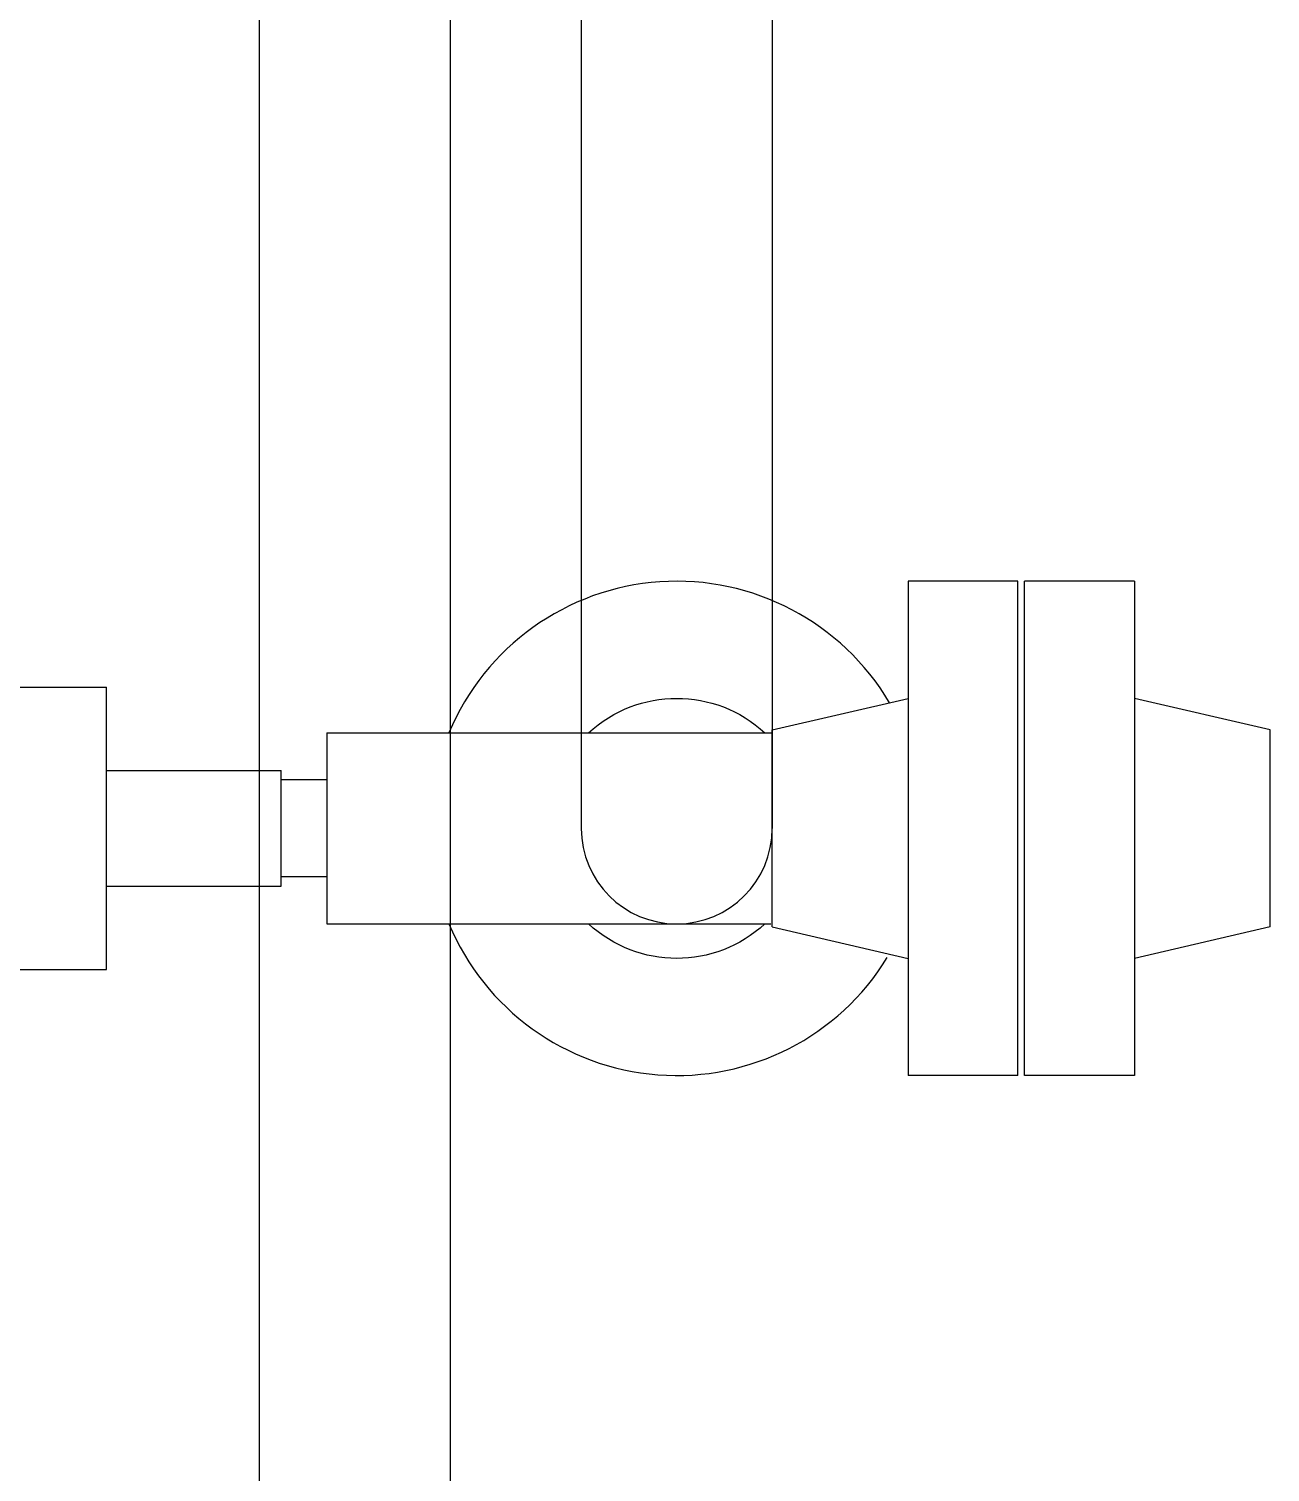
# Model space of a CAD drawing. Header units: millimetres. Extents: x 553637 to 584936, y 5008 to 53898.
# Drawn here: x 560467 to 561044, y 37432 to 38104 of the extents above; entities that cross this region are included whole.
import ezdxf

# ---------------------------------------------------------------- set-up
doc = ezdxf.new("R2010")
doc.units = ezdxf.units.MM
doc.header["$LTSCALE"] = 10
doc.header["$MEASUREMENT"] = 0
doc.layers.add('2', color=2, linetype='Continuous')
doc.layers.add('8', color=8, linetype='Continuous')

msp = doc.modelspace()

# ---------------------------------------------------------------- linework, layer by layer
at = {"layer": '2'}
for p, q in [((560875.86, 37846.49), (560875.86, 37616.49)), ((560927.04, 37846.49), (560875.86, 37846.49)), ((560927.04, 37616.49), (560927.04, 37846.49)), ((560930.04, 37616.49), (560930.04, 37846.49)), ((560981.22, 37846.49), (560930.04, 37846.49)), ((560981.22, 37846.49), (560981.22, 37616.49)), ((560812.64, 37777.27), (560875.86, 37791.99)), ((561044.44, 37777.27), (560981.22, 37791.99)), ((560812.64, 37685.7), (560812.64, 37777.27)), ((561044.44, 37685.7), (561044.44, 37777.27)), ((560812.64, 37685.7), (560875.86, 37670.99)), ((561044.44, 37685.7), (560981.22, 37670.99)), ((560927.04, 37616.49), (560875.86, 37616.49)), ((560981.22, 37616.49), (560930.04, 37616.49))]:
    msp.add_line(p, q, dxfattribs=at)
at = {"layer": '2', "extrusion": (-1, 1.31047e-06, 1.33332e-29)}
for p, q in [((560388.41, 37797.21), (560502.67, 37797.21)), ((560502.67, 37665.76), (560502.67, 37797.21)), ((560605.37, 37775.94), (560605.37, 37687.04)), ((560605.37, 37775.94), (560812.64, 37775.94)), ((560502.67, 37758.44), (560584.09, 37758.44)), ((560584.09, 37704.54), (560584.09, 37758.44)), ((560605.37, 37754.02), (560584.09, 37754.02)), ((560605.37, 37708.95), (560584.09, 37708.95)), ((560502.67, 37704.54), (560584.09, 37704.54)), ((560605.37, 37687.04), (560811.92, 37687.04)), ((560388.41, 37665.76), (560502.67, 37665.76))]:
    msp.add_line(p, q, dxfattribs=at)
at = {"layer": '2'}
for start, end in [(30.56925, 157.26168), (202.73817, 328.48427)]:
    msp.add_arc((560768.19, 37731.49), 115, start, end, dxfattribs=at)
at = {"layer": '2', "extrusion": (2.60745e-32, -4.30769e-34, -1)}
msp.add_arc((-560768.19, 37731.49), 60.5, 47.28286, 132.7173, dxfattribs=at)
at = {"layer": '2', "extrusion": (-2.60745e-32, 4.30769e-34, -1)}
msp.add_arc((-560768.19, 37731.49), 60.5, 227.28286, 312.7173, dxfattribs=at)
at = {"layer": '8'}
for p, q in [((560723.74, 46141.81), (560723.74, 37731.49)), ((560812.64, 46141.81), (560812.64, 37731.49)), ((560573.74, 45891.44), (560573.74, 33231.46)), ((560662.64, 45891.44), (560662.64, 33231.46))]:
    msp.add_line(p, q, dxfattribs=at)
msp.add_arc((560768.19, 37731.49), 44.45, 180, 0, dxfattribs=at)

doc.saveas('drawing.dxf')
